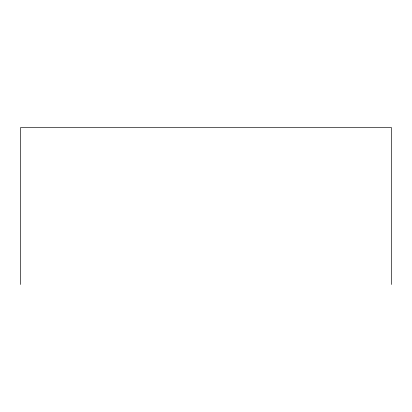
<?xml version="1.0" encoding="UTF-8"?>
<svg xmlns="http://www.w3.org/2000/svg" width="412" height="412" viewBox="0 0 412 412"><rect width="100%" height="100%" fill="white"/><g stroke="black" fill="none" stroke-linecap="round" stroke-linejoin="round"><path stroke-width="0.62" d="M391.4 284.481L391.4 127.519L20.6 127.519L20.6 284.481"/></g></svg>
